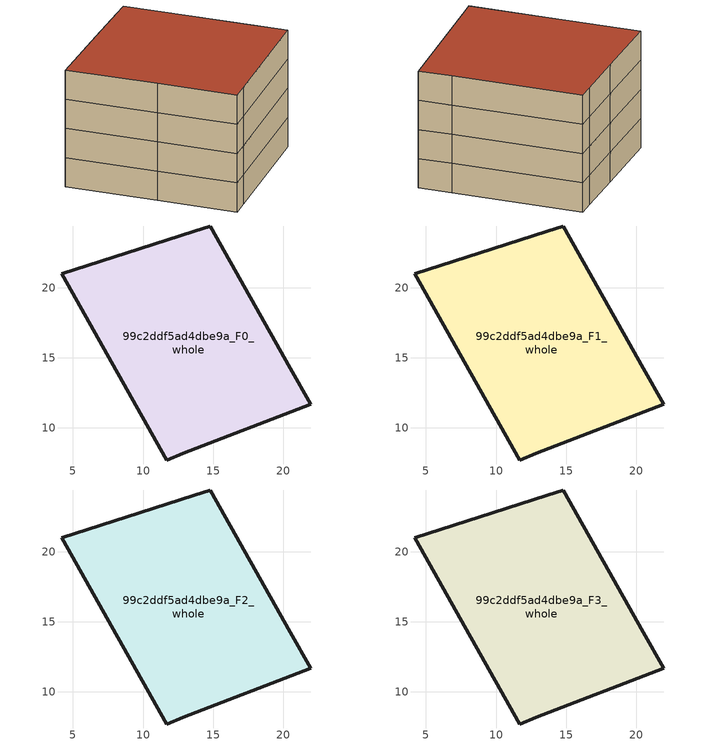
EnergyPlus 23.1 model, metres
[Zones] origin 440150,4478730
99c2ddf5ad4dbe9a_F0_whole
 floor ground (EU_floor_Construction): 14.81,24.4 20.5,14.24 21.97,11.69 12.89,8.17 11.7,7.7 8.2,13.9 4.2,20.99 9.77,22.79 13.64,24.02 z0
 wall outside (EU_wall_Construction): 21.97,11.69 20.5,14.24 14.81,24.4 13.64,24.02 9.77,22.79 4.2,20.99 8.2,13.9 11.7,7.7 12.89,8.17 21.97,11.69 z0:3
99c2ddf5ad4dbe9a_F1_whole
 floor to 99c2ddf5ad4dbe9a_F0_whole (EU_floor_Construction): 14.81,24.4 20.5,14.24 21.97,11.69 12.89,8.17 11.7,7.7 8.2,13.9 4.2,20.99 9.77,22.79 13.64,24.02 z3
 wall outside (EU_wall_Construction): 21.97,11.69 20.5,14.24 14.81,24.4 13.64,24.02 9.77,22.79 4.2,20.99 8.2,13.9 11.7,7.7 12.89,8.17 21.97,11.69 z3:6
99c2ddf5ad4dbe9a_F2_whole
 floor to 99c2ddf5ad4dbe9a_F1_whole (EU_floor_Construction): 14.81,24.4 20.5,14.24 21.97,11.69 12.89,8.17 11.7,7.7 8.2,13.9 4.2,20.99 9.77,22.79 13.64,24.02 z6
 wall outside (EU_wall_Construction): 21.97,11.69 20.5,14.24 14.81,24.4 13.64,24.02 9.77,22.79 4.2,20.99 8.2,13.9 11.7,7.7 12.89,8.17 21.97,11.69 z6:9
99c2ddf5ad4dbe9a_F3_whole
 floor to 99c2ddf5ad4dbe9a_F2_whole (EU_floor_Construction): 14.81,24.4 20.5,14.24 21.97,11.69 12.89,8.17 11.7,7.7 8.2,13.9 4.2,20.99 9.77,22.79 13.64,24.02 z9
 wall outside (EU_wall_Construction): 21.97,11.69 20.5,14.24 14.81,24.4 13.64,24.02 9.77,22.79 4.2,20.99 8.2,13.9 11.7,7.7 12.89,8.17 21.97,11.69 z9:12
 roof outside (EU_roof_Construction): 21.97,11.69 20.5,14.24 14.81,24.4 13.64,24.02 9.77,22.79 4.2,20.99 8.2,13.9 11.7,7.7 12.89,8.17 z12
[Building]
EU S2 Campaign: North Axis=0; Terrain=City; Solar Distribution=FullExterior
[Site:Location]
Madrid: Latitude=40.5; Longitude=-3.5; Time Zone=1; Elevation=609
[SizingPeriod:WeatherFileDays]
AnnualSizingPeriod: Begin Month=1; Begin Day of Month=1; End Month=12; End Day of Month=31; Day of Week for Start Day=Monday; Use Weather File Daylight Saving Period=No; Use Weather File Rain and Snow Indicators=No
[MATERIAL]
EU_InternalMass_Material: Roughness=MediumRough; Thickness=0.1; Conductivity=1; Density=1800; Specific Heat=900; Thermal Absorptance=0.9; Solar Absorptance=0.7; Visible Absorptance=0.7
[MATERIAL:NOMASS] Roughness=MediumRough; Thermal Absorptance=0.9; Solar Absorptance=0.7; Visible Absorptance=0.7
Name | Thermal Resistance
EU_wall_NoMass | 0.609216
EU_roof_NoMass | 0.513268
EU_floor_NoMass | 0.568163
[CONSTRUCTION]
EU_wall_Construction: EU_wall_NoMass
EU_roof_Construction: EU_roof_NoMass
EU_floor_Construction: EU_floor_NoMass
EU_InternalMass_Construction: EU_InternalMass_Material
[ZONE] Type=1; Multiplier=1; Ceiling Height=autocalculate; Volume=488.053; Floor Area=autocalculate; Part of Total Floor Area=Yes
99c2ddf5ad4dbe9a_F0_whole; 99c2ddf5ad4dbe9a_F1_whole; 99c2ddf5ad4dbe9a_F2_whole; 99c2ddf5ad4dbe9a_F3_whole
[INTERNALMASS] Construction=EU_InternalMass_Construction; Surface Area=162.684
Name | Zone or ZoneList
99c2ddf5ad4dbe9a_F0_whole_EU_InternalMass | 99c2ddf5ad4dbe9a_F0_whole
99c2ddf5ad4dbe9a_F1_whole_EU_InternalMass | 99c2ddf5ad4dbe9a_F1_whole
99c2ddf5ad4dbe9a_F2_whole_EU_InternalMass | 99c2ddf5ad4dbe9a_F2_whole
99c2ddf5ad4dbe9a_F3_whole_EU_InternalMass | 99c2ddf5ad4dbe9a_F3_whole
[OTHEREQUIPMENT] Fuel Type=Electricity; Design Level Calculation Method=Watts/Area; Power per Zone Floor Area=1; Fraction Latent=0; Fraction Radiant=0; Fraction Lost=0; Carbon Dioxide Generation Rate=0; EndUse Subcategory=EU_Step8_InternalGains
Name | Zone or ZoneList or Space or SpaceList | Schedule
EU_Step8_InternalGain_99c2ddf5ad4dbe9a_F0_whole_f000 | 99c2ddf5ad4dbe9a_F0_whole | EU_Step8_GainSchedule_99c2ddf5ad4dbe9a_F0_whole_f000
EU_Step8_InternalGain_99c2ddf5ad4dbe9a_F1_whole_f000 | 99c2ddf5ad4dbe9a_F1_whole | EU_Step8_GainSchedule_99c2ddf5ad4dbe9a_F1_whole_f000
EU_Step8_InternalGain_99c2ddf5ad4dbe9a_F2_whole_f000 | 99c2ddf5ad4dbe9a_F2_whole | EU_Step8_GainSchedule_99c2ddf5ad4dbe9a_F2_whole_f000
EU_Step8_InternalGain_99c2ddf5ad4dbe9a_F3_whole_f000 | 99c2ddf5ad4dbe9a_F3_whole | EU_Step8_GainSchedule_99c2ddf5ad4dbe9a_F3_whole_f000
[ZONEVENTILATION:DESIGNFLOWRATE] Schedule=EU_AlwaysOn; Design Flow Rate Calculation Method=AirChanges/Hour; Air Changes per Hour=0.752966; Ventilation Type=Natural; Fan Pressure Rise=0; Fan Total Efficiency=1; Constant Term Coefficient=1; Temperature Term Coefficient=0; Velocity Term Coefficient=0; Velocity Squared Term Coefficient=0; Minimum Indoor Temperature=-100; Maximum Indoor Temperature=100; Delta Temperature=-100; Minimum Outdoor Temperature=-100; Maximum Outdoor Temperature=100; Maximum Wind Speed=40
Name | Zone or ZoneList or Space or SpaceList
EU_ConstantAir_99c2ddf5ad4dbe9a_F0_whole | 99c2ddf5ad4dbe9a_F0_whole
EU_ConstantAir_99c2ddf5ad4dbe9a_F1_whole | 99c2ddf5ad4dbe9a_F1_whole
EU_ConstantAir_99c2ddf5ad4dbe9a_F2_whole | 99c2ddf5ad4dbe9a_F2_whole
EU_ConstantAir_99c2ddf5ad4dbe9a_F3_whole | 99c2ddf5ad4dbe9a_F3_whole
[HVACTEMPLATE:THERMOSTAT] Constant Heating Setpoint=20; Constant Cooling Setpoint=50
EU_HeatOnly_99c2ddf5ad4dbe9a_F0_whole; EU_HeatOnly_99c2ddf5ad4dbe9a_F1_whole; EU_HeatOnly_99c2ddf5ad4dbe9a_F2_whole; EU_HeatOnly_99c2ddf5ad4dbe9a_F3_whole
[HVACTEMPLATE:ZONE:IDEALLOADSAIRSYSTEM] System Availability Schedule=EU_AlwaysOn; Maximum Heating Supply Air Temperature=50; Minimum Cooling Supply Air Temperature=13; Maximum Heating Supply Air Humidity Ratio=0.0156; Minimum Cooling Supply Air Humidity Ratio=0.0077; Heating Limit=NoLimit; Cooling Limit=NoLimit; Heating Availability Schedule=EU_AlwaysOn; Cooling Availability Schedule=EU_CoolingOff; Dehumidification Control Type=ConstantSensibleHeatRatio; Cooling Sensible Heat Ratio=0.7; Dehumidification Setpoint=60; Humidification Control Type=None; Humidification Setpoint=30; Outdoor Air Method=None; Outdoor Air Flow Rate per Person=0.00944; Outdoor Air Flow Rate per Zone Floor Area=0; Outdoor Air Flow Rate per Zone=0; Demand Controlled Ventilation Type=None; Outdoor Air Economizer Type=NoEconomizer; Heat Recovery Type=None; Sensible Heat Recovery Effectiveness=0.7; Latent Heat Recovery Effectiveness=0.65
Name | Template Thermostat
99c2ddf5ad4dbe9a_F0_whole | EU_HeatOnly_99c2ddf5ad4dbe9a_F0_whole
99c2ddf5ad4dbe9a_F1_whole | EU_HeatOnly_99c2ddf5ad4dbe9a_F1_whole
99c2ddf5ad4dbe9a_F2_whole | EU_HeatOnly_99c2ddf5ad4dbe9a_F2_whole
99c2ddf5ad4dbe9a_F3_whole | EU_HeatOnly_99c2ddf5ad4dbe9a_F3_whole
[SIZING:ZONE] Zone Cooling Design Supply Air Temperature Input Method=SupplyAirTemperature; Zone Cooling Design Supply Air Temperature=13; Zone Heating Design Supply Air Temperature Input Method=SupplyAirTemperature; Zone Heating Design Supply Air Temperature=50; Zone Cooling Design Supply Air Humidity Ratio=0.008; Zone Heating Design Supply Air Humidity Ratio=0.008; Cooling Design Air Flow Method=DesignDay; Cooling Design Air Flow Rate=0; Cooling Minimum Air Flow per Zone Floor Area=0.000762; Cooling Minimum Air Flow=0; Cooling Minimum Air Flow Fraction=0.2; Heating Design Air Flow Method=DesignDay; Heating Design Air Flow Rate=0; Heating Maximum Air Flow per Zone Floor Area=0.002032; Heating Maximum Air Flow=0.141576; Heating Maximum Air Flow Fraction=0.3; Account for Dedicated Outdoor Air System=No; Dedicated Outdoor Air System Control Strategy=NeutralSupplyAir; Dedicated Outdoor Air Low Setpoint Temperature for Design=autosize; Dedicated Outdoor Air High Setpoint Temperature for Design=autosize; Zone Load Sizing Method=Sensible Load Only No Latent Load; Zone Latent Cooling Design Supply Air Humidity Ratio Input Method=HumidityRatioDifference; Zone Cooling Design Supply Air Humidity Ratio Difference=0.005; Zone Latent Heating Design Supply Air Humidity Ratio Input Method=HumidityRatioDifference; Zone Humidification Design Supply Air Humidity Ratio Difference=0.005
99c2ddf5ad4dbe9a_F0_whole; 99c2ddf5ad4dbe9a_F1_whole; 99c2ddf5ad4dbe9a_F2_whole; 99c2ddf5ad4dbe9a_F3_whole
[SCHEDULE:CONSTANT]
Name | Hourly Value
EU_AlwaysOn | 1
EU_CoolingOff | 0
[SCHEDULE:FILE] Column Number=1; Rows to Skip at Top=0; Number of Hours of Data=8760; Column Separator=Comma; Interpolate to Timestep=No; Minutes per Item=60; Adjust Schedule for Daylight Savings=Yes
Name | File
EU_Step8_GainSchedule_99c2ddf5ad4dbe9a_F0_whole_f000 | C:\Users\o_iseri\Desktop\OpenUBEM\openubem\outputs\eu_evidence\EU-11\ES-MAD-BERRUGUETE\idfs\99c2ddf5ad4dbe9a\99c2ddf5ad4dbe9a_F0_whole_f000_gain.csv
EU_Step8_GainSchedule_99c2ddf5ad4dbe9a_F1_whole_f000 | C:\Users\o_iseri\Desktop\OpenUBEM\openubem\outputs\eu_evidence\EU-11\ES-MAD-BERRUGUETE\idfs\99c2ddf5ad4dbe9a\99c2ddf5ad4dbe9a_F1_whole_f000_gain.csv
EU_Step8_GainSchedule_99c2ddf5ad4dbe9a_F2_whole_f000 | C:\Users\o_iseri\Desktop\OpenUBEM\openubem\outputs\eu_evidence\EU-11\ES-MAD-BERRUGUETE\idfs\99c2ddf5ad4dbe9a\99c2ddf5ad4dbe9a_F2_whole_f000_gain.csv
EU_Step8_GainSchedule_99c2ddf5ad4dbe9a_F3_whole_f000 | C:\Users\o_iseri\Desktop\OpenUBEM\openubem\outputs\eu_evidence\EU-11\ES-MAD-BERRUGUETE\idfs\99c2ddf5ad4dbe9a\99c2ddf5ad4dbe9a_F3_whole_f000_gain.csv
